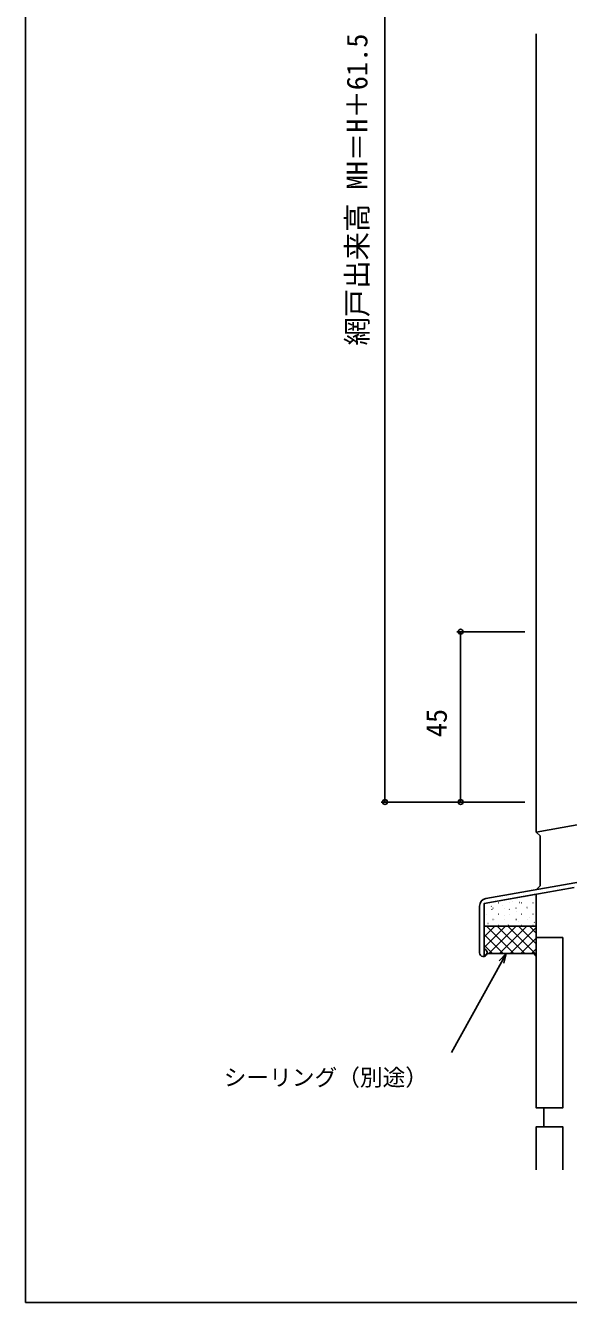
# Model space of a CAD drawing. Units: millimetres, scale not verified. Extents: x -437 to 438, y -344 to 341.
# Drawn here: x -436.8 to -293.3, y -343.8 to -6.4 of the extents above; entities that cross this region are included whole.
import ezdxf
from ezdxf.enums import TextEntityAlignment as Align

# ---------------------------------------------------------------- set-up
doc = ezdxf.new("R2010")
doc.units = ezdxf.units.MM
doc.header["$LTSCALE"] = 2
for name, color, linetype in [('0-2_YKK_11', 7, 'Continuous'), ('0-6_YKK_D', 6, 'Continuous'), ('0-7_YKK_ZWAK', 7, 'Continuous'), ('0-8_YSS_K', 3, 'Continuous')]:
    doc.layers.add(name, color=color, linetype=linetype)
doc.styles.add('ＭＳ ゴシック', font='')
doc.styles.get('ＭＳ ゴシック').set_extended_font_data('MS Gothic')

msp = doc.modelspace()

# ---------------------------------------------------------------- linework, layer by layer
at = {"layer": '0-2_YKK_11'}
for p, q in [((-316.802, -251.391), (-316.802, -239.069)), ((-313.748, -239.196), (-313.665, -239.141)), ((-311.846, -238.239), (-311.796, -238.239)), ((-310.779, -238.95), (-310.77, -238.946)), ((-308.806, -238.239), (-308.756, -238.239)), ((-308.036, -237.978), (-308.027, -237.975)), ((-306.256, -238.155), (-306.173, -238.1)), ((-305.766, -238.239), (-305.716, -238.239)), ((-304.916, -236.873), (-304.907, -236.87)), ((-304.27, -239.486), (-304.261, -239.482)), ((-304.151, -236.624), (-304.101, -236.624)), ((-302.726, -238.239), (-302.676, -238.239)), ((-314.886, -241.229), (-314.836, -241.229)), ((-313.57, -239.938), (-313.56, -239.934)), ((-313.271, -239.614), (-313.221, -239.614)), ((-313.271, -242.604), (-313.221, -242.604)), ((-312.924, -242.55), (-312.914, -242.547)), ((-311.846, -241.229), (-311.796, -241.229)), ((-310.231, -239.614), (-310.181, -239.614)), ((-310.231, -242.604), (-310.181, -242.604)), ((-310.181, -241.578), (-310.171, -241.575)), ((-308.945, -239.935), (-308.862, -239.88)), ((-308.806, -241.229), (-308.756, -241.229)), ((-307.191, -239.614), (-307.141, -239.614)), ((-307.191, -242.604), (-307.141, -242.604)), ((-307.14, -242.658), (-307.057, -242.603)), ((-307.06, -240.474), (-307.051, -240.47)), ((-305.766, -241.229), (-305.716, -241.229)), ((-304.151, -239.614), (-304.101, -239.614)), ((-304.151, -242.604), (-304.101, -242.604)), ((-303.671, -242.114), (-303.662, -242.111)), ((-302.726, -241.229), (-302.676, -241.229)), ((-301.806, -244.388), (-315.602, -244.388)), ((-315.602, -247.197), (-312.793, -244.388)), ((-315.602, -250.025), (-309.965, -244.388)), ((-307.703, -251.638), (-314.953, -244.388)), ((-314.886, -244.219), (-314.836, -244.219)), ((-314.632, -243.699), (-314.549, -243.644)), ((-314.387, -251.638), (-307.137, -244.388)), ((-304.874, -251.638), (-312.124, -244.388)), ((-311.846, -244.219), (-311.796, -244.219)), ((-311.558, -251.638), (-304.308, -244.388)), ((-309.754, -244.388), (-309.746, -244.383)), ((-301.806, -251.877), (-309.296, -244.388)), ((-309.205, -244.074), (-309.195, -244.07)), ((-308.806, -244.219), (-308.756, -244.219)), ((-308.73, -251.638), (-301.806, -244.715)), ((-301.806, -249.049), (-306.467, -244.388)), ((-306.414, -243.086), (-306.405, -243.082)), ((-305.766, -244.219), (-305.716, -244.219)), ((-301.806, -246.221), (-303.639, -244.388)), ((-302.726, -244.219), (-302.676, -244.219)), ((-302.338, -243.397), (-302.254, -243.342)), ((-310.531, -251.638), (-315.602, -246.567)), ((-313.359, -251.638), (-315.602, -249.395)), ((-305.901, -251.638), (-301.806, -247.543)), ((-315.52, -252.306), (-315.602, -252.224)), ((-303.073, -251.638), (-301.806, -250.372))]:
    msp.add_line(p, q, dxfattribs=at)
for points in [[(-315.15, -237.1), (-230.002, -222.086), (-230.002, -217.545)], [(-291.804, -234.202), (-315.602, -238.398), (-315.602, -250.191), (-315.418, -250.468)], [(-315.602, -244.388), (-315.602, -252.388), (-314.852, -251.638), (-302.556, -251.638), (-301.806, -252.388), (-301.806, -244.388)]]:
    msp.add_lwpolyline(points, dxfattribs=at)
msp.add_lwpolyline([(-301.806, -235.962), (-315.602, -238.395), (-315.602, -244.388), (-301.806, -244.388)], close=True, dxfattribs=at)
for centre, radius, start, end in [((-314.802, -239.069), 2, 99.99999, 180.00002), ((-315.802, -251.391), 1, 180.00002, 67.38012)]:
    msp.add_arc(centre, radius, start, end, dxfattribs=at)
at = {"layer": '0-6_YKK_D'}
for p, q in [((-341.802, 149.913), (-341.802, -211.584)), ((-304.802, -166.587), (-322.802, -166.587)), ((-321.802, -166.587), (-321.802, -211.584)), ((-304.802, -211.584), (-342.802, -211.584)), ((-304.802, -211.584), (-322.802, -211.584))]:
    msp.add_line(p, q, dxfattribs=at)
for points in [[(-309.781, -251.638), (-311.012, -253.871), (-324.191, -277.783)], [(-311.61, -253.542), (-309.781, -251.638), (-310.413, -254.201)]]:
    msp.add_lwpolyline(points, dxfattribs=at)
for centre in [(-321.802, -166.587), (-341.802, -211.584), (-321.802, -211.584)]:
    msp.add_circle(centre, 0.637, dxfattribs=at)
at = {"layer": '0-7_YKK_ZWAK'}
msp.add_line((-436.8, 306.2), (-436.8, -343.8), dxfattribs=at)
msp.add_lwpolyline([(-436.8, -343.8), (438.2, -343.8), (438.2, 306.2)], dxfattribs=at)
at = {"layer": '0-8_YSS_K'}
for p, q in [((-301.802, -8.585), (-301.802, -219.512)), ((-258.541, -211.884), (-301.802, -219.512)), ((-300.802, -220.512), (-301.802, -219.512)), ((-300.802, -233.743), (-300.802, -220.512)), ((-300.802, -233.743), (-301.802, -234.743)), ((-299.802, -297.388), (-299.802, -292.388))]:
    msp.add_line(p, q, dxfattribs=at)
msp.add_lwpolyline([(-294.802, -247.388), (-301.802, -247.388), (-301.802, -292.388), (-294.802, -292.388)], close=True, dxfattribs=at)
msp.add_lwpolyline([(-294.802, -308.797), (-294.802, -297.388), (-301.802, -297.388), (-301.802, -308.797)], dxfattribs=at)

# ---------------------------------------------------------------- texts
at = {"layer": '0-6_YKK_D', "style": 'ＭＳ ゴシック'}
for s, p in [('網戸出来高 MH＝H＋61.5', (-344.782, -90.984)), ('45', (-323.802, -194.455))]:
    msp.add_text(s, height=5.499, rotation=90, dxfattribs=at).set_placement(p, align=Align.BOTTOM_LEFT)
msp.add_text('シーリング（別途）', height=4.399, dxfattribs=at).set_placement((-384.423, -287.865), align=Align.BOTTOM_LEFT)

doc.saveas('drawing.dxf')
